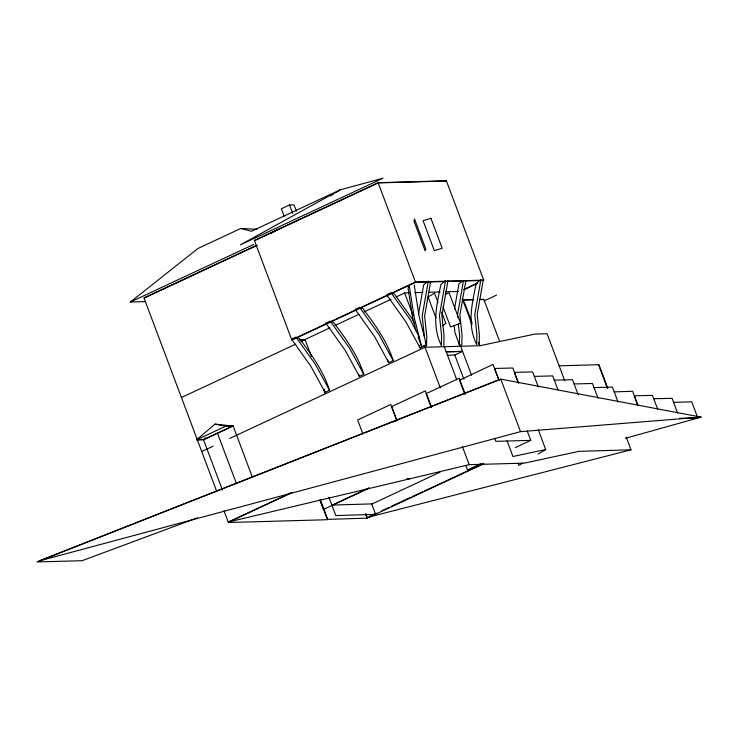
<?xml version="1.0" encoding="UTF-8"?>
<svg xmlns="http://www.w3.org/2000/svg" width="738" height="738" viewBox="0 0 738 738"><rect width="100%" height="100%" fill="white"/><g stroke="black" fill="none" stroke-linecap="round" stroke-linejoin="round"><path stroke-width="1.11" d="M426.582 345.928L426.776 336.15L424.627 315.984L430.54 282.147M443.842 345.449L444.036 335.67L441.887 315.504L448.003 280.541M465.798 281.169L459.885 315.006L462.034 335.172L461.831 344.95L459.396 345.015L459.599 335.246L458.289 324.12M428.298 281.086L422.191 316.058L424.341 336.224M463.353 281.243L457.449 315.08L457.643 317.349M480.881 279.628L474.774 314.6L476.923 334.766L476.73 344.535C466.896 325.163 471.969 303.456 476.268 283.383L480.115 280.255M483.325 279.564L477.218 314.526L479.359 334.692L479.165 344.471L478.409 342.321M418.409 314.545L423.686 284.84L427.533 281.713M454.451 309.167L458.944 283.862L462.781 280.735M408.834 286.372L408.086 288.364L412.68 318.05L416.038 330.624M205.136 437.717L203.826 439.534L196.64 439.728L215.007 424.11L232.664 426.02L225.588 426.213L215.007 424.11M145.202 301.602L130.368 302.026L198.033 248.438L240.865 228.448L256.898 229.297M271.123 233.429L277.922 229.131M330.403 195.985L333.318 194.149M335.264 192.922L340.117 189.851L383.04 178.236L240.367 244.85L340.117 189.851L251.483 231.262L240.865 228.448M522.679 463.15L518.842 465.42L518.058 463.335M538.03 454.082L545.714 449.543L538.26 429.728M442.237 325.661L445.918 323.502L441.601 311.999M252.47 477.431L233.097 425.9L203.494 439.654L222.479 490.152M463.593 289.564L476.665 283.438M447.191 355.218L454.811 355.033L462.551 351.408L446.222 351.823L462.578 351.371M296.418 211.169L294.038 204.85L289.527 204.97L281.344 208.789L284.121 216.169M254.398 240.44L378.124 182.683L446.352 180.782M378.216 182.923L254.499 240.699L291.851 340.089L415.577 282.322L483.842 280.431L446.453 181.041L378.216 182.923L415.577 282.322M130.368 302.026L253.632 244.481M143.975 297.884L256.344 245.413M257.396 245.228L144.067 298.134L216.668 491.287M295.966 337.1L291.547 339.157L310.846 366.233L325.071 392.358L329.499 390.291C323.429 370.891 311.362 354.415 299.296 338.373L297.635 337.736M325.827 323.152L330.246 321.095L349.544 348.161L363.779 374.286L359.351 376.352L345.126 350.227L326.491 324.093M359.627 307.368L355.209 309.434L374.507 336.5L388.741 362.626L393.16 360.568C387.09 341.168 375.024 324.692 362.967 308.65L359.627 307.368L378.926 334.443L393.16 360.568M386.592 294.785L391.011 292.718M291.75 339.803L415.466 282.036L483.704 280.145M299.499 339.609L305.043 339.48L329.941 327.847M335.126 325.43L358.991 314.287M364.175 311.87L391.149 299.268M396.343 296.851L404.636 292.977M181.428 397.524L295.781 344.102M300.993 341.703L305.145 339.738M464.054 289.656L477.569 283.346M484.082 300.919L496.609 295.071M387.256 295.717L405.891 321.851L420.125 347.976L424.544 345.91M201.723 451.518L213.153 446.176M229.786 438.409L425.042 347.247L479.94 345.725L534.995 334.056L547.061 333.714L564.81 380.919M393.686 421.924L396.786 420.466L390.771 404.47L357.644 419.968L362.856 433.833M228.337 522.32L291.75 492.707M368.788 488.03L332.284 505.078L372.284 503.87L440.079 472.145M369.351 488.039L323.456 509.46L319.858 499.875M480.991 463.621L467.505 469.912L465.936 465.743M515.207 447.643L530.76 440.374L527.236 430.992M483.805 463.667L367.081 518.168L365.467 513.869M291.916 492.403L228.236 522.052L469.193 464.672L524.248 463.141L578.906 451.352L631.008 449.811L626.258 437.127M369.341 516.535L376.648 513.15M381.869 510.724L389.175 507.338M391.26 506.369L410.051 497.661M412.136 496.692L422.579 491.859M424.664 490.89L483.113 463.796M445.134 294.37L449.128 292.857L460.53 323.179L450.54 326.971L443.077 307.109M197.433 517.808L82.029 560.714L36.9 561.959L500.788 379.12L701.1 417.136L625.4 438.317M418.086 337.035L421.629 346.694L426.481 345.181L419.129 316.408L414.23 284.988M520.539 431.656L38.985 560.991L500.788 379.12L520.539 431.656L701.1 417.136M368.363 517.218L631.008 449.811M545.714 449.543L512.947 456.499L507.061 440.854M614.256 391.887L632.614 391.269L637.826 405.134M559.136 365.845L598.933 364.683L607.808 388.289M367.496 518.15L327.718 519.358L320.458 500.032M409.221 292.848L404.608 292.885L413.04 315.32M414.904 292.599L422.948 292.469M428.621 292.22L440.116 291.99M445.78 291.75L458.427 291.482M463.436 299.877L473.602 299.591M479.257 299.434L483.777 299.314L499.432 340.956M462.385 300.043L473.667 299.729M479.313 299.573L483.833 299.453M299.665 339.867L305.246 339.72M594.035 387.598L612.429 387.09L618.047 402.026M673.554 402.339L691.709 401.832L697.327 416.767M679.569 418.345L697.724 417.837M530.76 440.374L495.881 441.342L494.7 438.215M406.749 478.787L410.051 478.694M534.413 376.389L552.697 375.91L557.91 389.775M574.053 383.963L592.466 383.492L598.084 398.428M554.22 380.153L572.522 379.719L578.131 394.655M653.767 398.751L672.069 398.326L677.687 413.252M391.85 293.041L394.35 293.992L411.988 318.659L414.498 323.401M331.076 321.408L333.576 322.368C345.642 338.41 357.709 354.886 363.779 374.286M391.684 293.65L410.319 319.785L419.636 337.727M296.63 338.032L315.264 364.166L329.499 390.291M419.304 345.845L420.125 347.976M387.505 359.434L388.741 362.626M358.53 374.212L359.351 376.352M323.834 389.157L325.071 392.358M217.396 433.012L236.437 483.538M657.77 409.415L652.42 395.356L634.265 395.863L637.872 405.466M598.518 364.692L607.392 388.308M538.26 386.85L532.642 371.915L514.349 372.376L518.362 383.04M518.436 382.921L512.827 367.985L494.525 368.483L499.008 380.273L493.012 364.434L459.488 380.227L464.672 394.027M464.267 301.971L472.135 322.903M462.311 298.825L471.969 324.443M478.731 342.524L479.968 345.725M460.65 346.26L471.545 375.227M438.058 302.589L434.525 293.18L428.077 296.953L435.937 317.866M454.811 355.033L463.999 379.47M465.244 394.193L459.23 378.197L426.084 393.668L431.296 407.533M444.304 346.712L456.804 379.969M424.239 345.116L440.365 388.013M462.412 446.656L469.193 464.672M431.352 406.887L425.346 390.891L391.629 406.629L396.841 420.494M289.527 204.97L292.7 213.402M371.565 503.639L375.596 514.377L335.818 515.576L328.964 497.329M305.043 339.48L311.445 356.5M323.844 389.489L325.44 393.751M365.882 513.86L367.1 517.08M320.135 500.336L327.423 519.718L228.402 522.513L223.955 510.668M425.3 341.971L426.481 345.181M459.396 345.015L454.829 332.109L454.174 325.495M421.629 346.694L414.276 317.921L409.203 285.366M441.601 335.744L441.407 345.522C431.573 326.141 436.647 304.434 440.946 284.361L445.558 280.615L439.451 315.578L441.601 335.744M414.599 219.195L413.917 220.976L425.153 250.874L425.835 249.093L414.599 219.195M226.215 426.01L196.465 439.894L203.651 439.7L233.402 425.808L226.215 426.01M430.946 218.347L423.086 220.727L434.322 250.616L442.182 248.245L430.946 218.347"/></g></svg>
